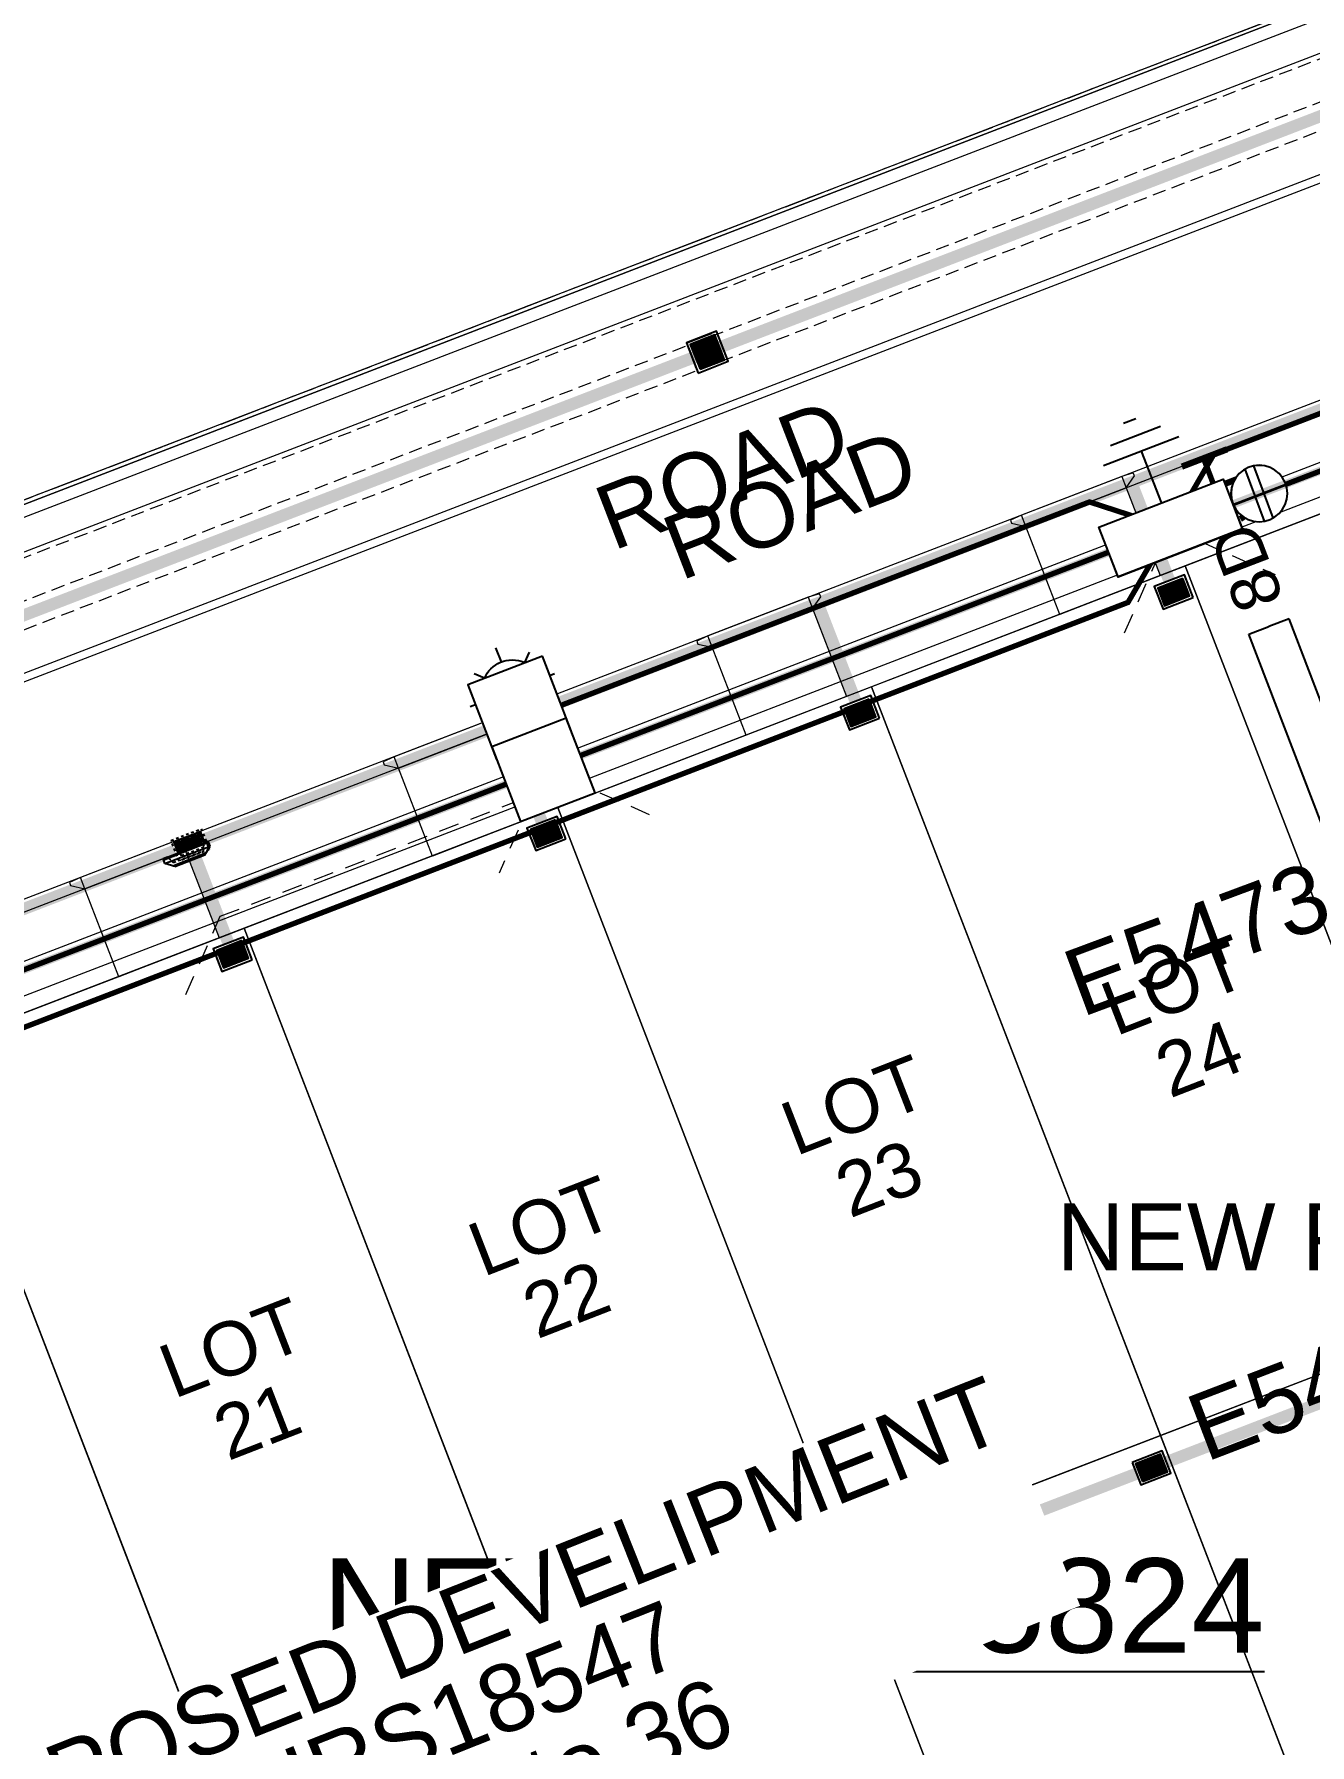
# Model space of a CAD drawing. Header units: metres. Extents: x 310412 to 311596, y 6269899 to 6270937.
# Drawn here: x 310839.2 to 310886.7, y 6270424.1 to 6270487.7 of the extents above; entities that cross this region are included whole.
import ezdxf
from ezdxf.enums import TextEntityAlignment as Align

# ---------------------------------------------------------------- set-up
doc = ezdxf.new("R2010")
doc.units = ezdxf.units.M
for name, pattern in [('A', [0]), ('CENTERX2', [4, 2.5, -0.5, 0.5, -0.5]), ('Dash', [5, 3, -2]), ('DASHED', [0.75, 0.5, -0.25]), ('DASHED2', [1.5, 1, -0.5]), ('IE Trench LV', [6.5, 5, -1.5])]:
    doc.linetypes.add(name, pattern=pattern)
doc.layers.get('0').update_dxf_attribs({"color": 6})
for name, color, linetype in [('_User 1200x900', 7, 'Continuous'), ('_User D-BOB', 7, 'DASHED'), ('_User D-LOT', 1, 'Continuous'), ('_User D-LOTNO', 2, 'Continuous'), ('_User D-PIPE', 154, 'Dash'), ('_User D-PIT', 2, 'Continuous'), ('Equip_HV_NEW', 2, 'Continuous'), ('Equip_LV_NEW', 2, 'Continuous'), ('Equip_SP_SL_NEW', 2, 'Continuous'), ('Mains_LV_NEW_T84', 2, 'Continuous'), ('Mains_LV_New_T94', 2, 'Continuous'), ('Mains_SL_NEW_R6', 2, 'Continuous'), ('Notes', 7, 'Continuous'), ('Notes_HV_MISC', 7, 'Continuous'), ('Notes_LV_MISC', 7, 'Continuous'), ('Notes_SP_MISC', 7, 'Continuous'), ('Services_SP_NEW_UG', 2, 'Continuous'), ('Span_SP_MISC', 7, 'Continuous'), ('SupportsUG_SP_LV_NEW', 2, 'Continuous'), ('SupportsUG_SP_LV_SL_NEW', 2, 'Continuous')]:
    doc.layers.add(name, color=color, linetype=linetype)
for name, color, linetype, lineweight, true_color in [('_User D-FOOTPATH', 7, 'Continuous', 0, 0x969696), ('_User D-LIP', 7, 'Continuous', 0, 0x969696), ('_User D-NKL', 7, 'Continuous', 0, 0x969696), ('_User Driveway', 7, 'Dash', 0, 0x969696), ('_User F-LOT', 7, 'DASHED', 0, 0x969696), ('_User Proposed Development Boundary', 7, 'DASHED', 0, 0x969696), ('_User Stormwater', 7, 'Continuous', 0, 0x969696)]:
    doc.layers.add(name, color=color, linetype=linetype, lineweight=lineweight, true_color=true_color)
for name, color, linetype, lineweight in [('_User D-LOT-INT', 2, 'Continuous', 13), ('Cadastre Developer_SP_NEW', 2, 'Continuous', 5), ('Cadastre Land Parcels_SP_EXT', 9, 'Continuous', 5), ('Trench_SP_NEW', 7, 'Continuous', 70)]:
    doc.layers.add(name, color=color, linetype=linetype, lineweight=lineweight)
for name, color, linetype, plot in [('_User Measure 240 CL', 170, 'Continuous', False), ('_User Measure 240 RL', 174, 'Continuous', False), ('_User Measure 50 CL', 130, 'Continuous', False), ('_User Measure LV VDs', 180, 'Continuous', False), ('_User Measure SL', 52, 'Continuous', False)]:
    doc.layers.add(name, color=color, linetype=linetype, plot=plot)
doc.styles.add('ARIAL', font='arial.ttf', dxfattribs={"height": 2})
doc.styles.add('iecISOCP', font='isocp.shx')
doc.styles.add('IESYMBOL1', font='isocp.shx')
doc.styles.add('POLE_LABEL', font='arial.ttf')
doc.styles.add('SL_LABEL', font='arial.ttf')
doc.styles.get("Standard").update_dxf_attribs({"font": 'arial.ttf'})
doc.styles.add('SWG_LABEL', font='arial.ttf')
doc.styles.add('SWITCH_LABEL', font='arial.ttf', dxfattribs={"height": 2.5})
doc.linetypes.add('Cable 4', pattern='A,5.25,-0.1,["o",Standard,S=2,R=0,X=1.2,Y=-0.7],-4', length=9.35)
doc.linetypes.add('Cable New UG', pattern='A,7,-0.25,["x",Standard,S=2,R=0,X=0.2,Y=-0.8],-2.1', length=9.35)
doc.linetypes.add('IE Trench HV', pattern='A,7,-0.2,["/",Standard,S=3,R=0,X=0,Y=-1.4],-2.5', length=9.7)

# ---------------------------------------------------------------- blocks, each defined once
blk = doc.blocks.new('PILLAR_NEW')
at = {"flags": 9}
for tag, height, p in [('ASSET_NUM', 2.5, (2, 4)), ('STREET_CODE', 0.2, (1.5, 2)), ('OWNED_BY', 0.2, (1.5, 1.8)), ('OPERATED_BY', 0.2, (1.5, 1.6))]:
    blk.add_attdef(tag, text='', height=height, dxfattribs=at).set_placement(p, align=Align.MIDDLE_LEFT)
blk.add_wipeout([(-2.475, 0.99), (2.475, 0.99), (2.475, -0.99), (-2.475, -0.99)])
at = {"lineweight": -3}
blk.add_lwpolyline([(-2.475, 0.99), (2.475, 0.99), (2.475, -0.99), (-2.475, -0.99)], close=True, dxfattribs=at)
for tag, flags, p in [('STATE', 9, (1.5, 1.2)), ('MAINTAINED_BY', 9, (1.5, 1.4)), ('SUPPORT_TYPE', 9, (1.5, 1)), ('USAGE', 9, (1.5, 0.8)), ('LEGEND', 9, (1.5, 0.6)), ('SUBURB', 9, (1.5, 0.2)), ('STREETNAME', 9, (1.5, 0)), ('PARENT', 9, (1.5, 0.4)), ('Z', 1, (1.5, -0.6)), ('LOCATION', 9, (1.5, -0.2)), ('NOTES', 9, (1.5, -0.4))]:
    blk.add_attdef(tag, text='', height=0.2, dxfattribs=dict(flags=flags)).set_placement(p, align=Align.MIDDLE_LEFT)
blk = doc.blocks.new('COLUMN_NEW')
for tag, height, flags, p in [('ASSET_NUM', 2.15, 9, (2, 2)), ('STREETNAME', 0.2, 9, (1.5, -2)), ('LOCATION', 0.2, 9, (1.5, -2.2)), ('NOTES', 0.2, 9, (1.5, -2.4)), ('LABEL_ALIGNMENT', 0.2, 9, (1.5, -2.6)), ('Z', 0.2, 1, (1.5, -2.8))]:
    blk.add_attdef(tag, text='', height=height, dxfattribs=dict(flags=flags)).set_placement(p, align=Align.MIDDLE_LEFT)
blk.add_wipeout([(-1.485, -1.485), (1.485, -1.485), (1.485, 1.485), (-1.485, 1.485)])
at = {"lineweight": -3}
blk.add_lwpolyline([(-1.485, -1.485), (1.485, -1.485), (1.485, 1.485), (-1.485, 1.485)], close=True, dxfattribs=at)
at = {"style": 'POLE_LABEL', "flags": 9}
blk.add_attdef('STRUCTURE_PLANT_NUMBER', text='', height=0.2, dxfattribs=at).set_placement((1.5, 0.242), align=Align.MIDDLE_LEFT)
at = {"flags": 9}
for tag, p in [('STREET_CODE', (1.5, 0)), ('OWNED_BY', (1.5, -0.4)), ('OPERATED_BY', (1.5, -0.6)), ('COLUMN_TYPE', (1.5, -0.2)), ('STATE', (1.5, -1)), ('USAGE', (1.5, -1.2)), ('MAINTAINED_BY', (1.5, -0.8)), ('SUBURB', (1.5, -1.8)), ('LEGEND', (1.5, -1.4)), ('PARENT', (1.5, -1.6))]:
    blk.add_attdef(tag, text='', height=0.2, dxfattribs=at).set_placement(p, align=Align.MIDDLE_LEFT)
blk = doc.blocks.new('600 x 900 G.S.I.P')
at = {"flags": 128}
blk.add_lwpolyline([(0.45, 0.6), (-0.45, 0.6), (-0.45, -0.6), (0.45, -0.6)], close=True, dxfattribs=at)
for points in [[(-0.35, 0.5), (-0.35, -0.5), (0.35, -0.5), (0.35, 0.5)], [(-0.307, 0.49), (-0.307, -0.49), (0.308, -0.49), (0.308, 0.49)]]:
    blk.add_lwpolyline(points, close=True)
at = {"layer": '_User 1200x900', "color": 251}
for p, q in [((-0.307, 0.45), (0.308, 0.45)), ((-0.307, 0.4), (0.308, 0.4)), ((-0.307, 0.35), (0.308, 0.35)), ((-0.307, 0.3), (0.308, 0.3)), ((-0.307, 0.25), (0.308, 0.25)), ((-0.307, 0.2), (0.308, 0.2)), ((-0.307, 0.15), (0.308, 0.15)), ((-0.307, 0.1), (0.308, 0.1)), ((-0.307, 0.05), (0.308, 0.05)), ((-0.307, 0), (0.308, 0)), ((-0.2, -0.49), (-0.2, 0.49)), ((0, -0.49), (0, 0.49)), ((0.2, -0.49), (0.2, 0.49)), ((-0.307, -0.05), (0.308, -0.05)), ((-0.307, -0.1), (0.308, -0.1)), ((-0.307, -0.15), (0.308, -0.15)), ((-0.307, -0.2), (0.308, -0.2)), ((-0.307, -0.25), (0.308, -0.25)), ((-0.307, -0.3), (0.308, -0.3)), ((-0.307, -0.35), (0.308, -0.35)), ((-0.307, -0.4), (0.308, -0.4)), ((-0.307, -0.45), (0.308, -0.45))]:
    blk.add_line(p, q, dxfattribs=at)
blk = doc.blocks.new('900 x 900 G.S.I.P')
at = {"linetype": 'DASHED2'}
for p, q in [((0.6, 0.6), (-0.6, 0.6)), ((-0.6, 0.6), (-0.6, 0.6)), ((-0.45, 0.45), (-0.45, 0.45)), ((0.6, 0.6), (0.6, -0.6)), ((0.6, -0.6), (0.6, -0.6))]:
    blk.add_line(p, q, dxfattribs=at)
at = {"color": 251}
for p, q in [((-0.4525, 0.45), (0.4525, 0.45)), ((-0.4525, 0.4), (0.4525, 0.4)), ((-0.4525, 0.35), (0.4525, 0.35)), ((-0.4525, 0.3), (0.4525, 0.3)), ((-0.4525, 0.25), (0.4525, 0.25)), ((-0.4525, 0.2), (0.4525, 0.2)), ((-0.4525, 0.15), (0.4525, 0.15)), ((-0.4525, 0.1), (0.4525, 0.1)), ((-0.4525, 0.05), (0.4525, 0.05)), ((-0.4525, 0), (0.4525, 0)), ((-0.4, -0.48), (-0.4, 0.48)), ((-0.2, -0.48), (-0.2, 0.48)), ((0, -0.48), (0, 0.48)), ((0.2, -0.48), (0.2, 0.48)), ((0.4, -0.48), (0.4, 0.48)), ((-0.4525, -0.05), (0.4525, -0.05)), ((-0.4525, -0.1), (0.4525, -0.1)), ((-0.4525, -0.15), (0.4525, -0.15)), ((-0.4525, -0.2), (0.4525, -0.2)), ((-0.4525, -0.25), (0.4525, -0.25)), ((-0.4525, -0.3), (0.4525, -0.3)), ((-0.4525, -0.35), (0.4525, -0.35)), ((-0.4525, -0.4), (0.4525, -0.4)), ((-0.4525, -0.45), (0.4525, -0.45))]:
    blk.add_line(p, q, dxfattribs=at)
at = {"color": 251, "linetype": 'DASHED2'}
for p, q in [((0.45, 0.45), (-0.45, 0.45)), ((-0.45, -0.45), (0.45, -0.45))]:
    blk.add_line(p, q, dxfattribs=at)
for points in [[(-0.6, 0.6), (-0.6, -0.6), (0.6, -0.6), (0.6, 0.6)], [(-0.495, 0.49), (-0.495, -0.49), (0.495, -0.49), (0.495, 0.49)], [(-0.4525, 0.48), (-0.4525, -0.48), (0.4525, -0.48), (0.4525, 0.48)]]:
    blk.add_lwpolyline(points, close=True)
blk = doc.blocks.new('G.G.P 1200 EKI Right')
for p, q in [((-0.525, -0.495), (-0.525, 0)), ((-0.525, 0), (0.525, 0)), ((-1.122, -0.45), (-0.944, -0.45)), ((-1.122, -0.645), (-1.122, -0.45)), ((-1.122, -0.495), (0.677, -0.495)), ((-0.944, -0.45), (-0.924, -0.495)), ((-0.5, -0.495), (-0.5, -0.025)), ((-0.5, -0.025), (0.5, -0.025)), ((0.48, -0.495), (0.5, -0.45)), ((0.5, -0.025), (0.5, -0.45)), ((0.5, -0.45), (0.678, -0.45)), ((0.525, 0), (0.525, -0.45)), ((0.678, -0.645), (0.678, -0.45)), ((-1.122, -0.645), (0.678, -0.645)), ((-0.817, -0.875), (-1.122, -0.645)), ((-0.883, -0.825), (0.439, -0.825)), ((-0.817, -0.875), (0.373, -0.875)), ((0.373, -0.875), (0.678, -0.645))]:
    blk.add_line(p, q)
at = {"color": 251, "linetype": 'DASHED2', "ltscale": 0.05}
for p, q in [((-0.924, -0.495), (-0.822, -0.723)), ((0.378, -0.723), (0.48, -0.495)), ((-0.822, -0.723), (0.378, -0.723))]:
    blk.add_line(p, q, dxfattribs=at)
at = {"color": 251}
for p, q in [((-0.441, -0.075), (-0.441, -0.025)), ((-0.441, -0.495), (-0.441, -0.075)), ((-0.379, -0.075), (-0.379, -0.025)), ((-0.379, -0.495), (-0.379, -0.075)), ((-0.316, -0.075), (-0.316, -0.025)), ((-0.316, -0.495), (-0.316, -0.075)), ((-0.254, -0.075), (-0.254, -0.025)), ((-0.254, -0.495), (-0.254, -0.075)), ((-0.191, -0.075), (-0.191, -0.025)), ((-0.191, -0.495), (-0.191, -0.075)), ((-0.129, -0.075), (-0.129, -0.025)), ((-0.129, -0.495), (-0.129, -0.075)), ((-0.066, -0.075), (-0.066, -0.025)), ((-0.066, -0.495), (-0.066, -0.075)), ((-0.004, -0.075), (-0.004, -0.025)), ((-0.004, -0.495), (-0.004, -0.075)), ((0.059, -0.075), (0.059, -0.025)), ((0.059, -0.495), (0.059, -0.075)), ((0.121, -0.075), (0.121, -0.025)), ((0.121, -0.495), (0.121, -0.075)), ((0.184, -0.075), (0.184, -0.025)), ((0.184, -0.495), (0.184, -0.075)), ((0.246, -0.075), (0.246, -0.025)), ((0.246, -0.495), (0.246, -0.075)), ((0.309, -0.075), (0.309, -0.025)), ((0.309, -0.495), (0.309, -0.075)), ((0.371, -0.075), (0.371, -0.025)), ((0.371, -0.495), (0.371, -0.075)), ((0.434, -0.075), (0.434, -0.025)), ((0.434, -0.495), (0.434, -0.075))]:
    blk.add_line(p, q, dxfattribs=at)
at = {"color": 251, "linetype": 'DASHED2', "ltscale": 0.05}
for points in [[(0.6, -0.75), (-0.6, -0.75), (-0.6, 0.075), (0.6, 0.075)], [(0.45, -0.6), (-0.45, -0.6), (-0.45, -0.075), (0.45, -0.075)]]:
    blk.add_lwpolyline(points, close=True, dxfattribs=at)
blk = doc.blocks.new('A$C76594AEE')
at = {"layer": '_User D-PIPE', "const_width": 0.45, "flags": 128}
for points in [[(310864.722, 6270476.094), (310903.808, 6270491.128)], [(310807.502, 6270454.076), (310863.818, 6270475.744)], [(310845.586, 6270457.814), (310892.545, 6270475.882)], [(310881.445, 6270467.418), (310880.026, 6270471.086)], [(310869.779, 6270462.929), (310868.36, 6270466.597)], [(310858.112, 6270458.441), (310856.694, 6270462.109)], [(310787.273, 6270435.376), (310844.466, 6270457.383)], [(310846.446, 6270453.952), (310845.19, 6270457.218)], [(310881.343, 6270434.655), (310891.889, 6270438.712)], [(310869.672, 6270430.165), (310880.223, 6270434.224)], [(310858.01, 6270425.678), (310868.552, 6270429.734)], [(310846.344, 6270421.19), (310856.89, 6270425.247)]]:
    blk.add_lwpolyline(points, dxfattribs=at)
at = {"layer": '_User D-PIT'}
for name, p, rotation in [('900 x 900 G.S.I.P', (310864.266, 6270475.916), 111.3118983126097), ('600 x 900 G.S.I.P', (310881.607, 6270466.998), 291.1433333333334), ('600 x 900 G.S.I.P', (310869.941, 6270462.51), 291.1433333333334), ('600 x 900 G.S.I.P', (310858.275, 6270458.021), 291.1433333333334), ('G.G.P 1200 EKI Right', (310844.905, 6270457.912), 21.14322692616826), ('600 x 900 G.S.I.P', (310846.608, 6270453.532), 291.1433333333334), ('600 x 900 G.S.I.P', (310880.782, 6270434.441), 111.1433333252743), ('600 x 900 G.S.I.P', (310869.111, 6270429.95), 111.1433333252743), ('600 x 900 G.S.I.P', (310857.45, 6270425.463), 111.1433333252743)]:
    blk.add_blockref(name, p, dxfattribs=dict(at, rotation=rotation))
blk = doc.blocks.new('*U57')
for p, q in [((0, 5.718), (0, 6.468)), ((-1.458, 5.676), (-1.061, 5.279)), ((1.459, 5.676), (1.061, 5.278)), ((-2.25, 4.218), (-1.5, 4.218)), ((1.5, 4.218), (2.25, 4.218)), ((-1.459, 2.76), (-1.061, 3.157)), ((0, 0), (0, 2.721)), ((1.458, 2.759), (1.061, 3.157)), ((0, 0), (0, 0))]:
    blk.add_line(p, q)
blk.add_circle((0, 4.218), 1.5)
at = {"style": 'SL_LABEL', "flags": 9}
for tag, height, p in [('ASSET_NUM', 2.5, (2, 2)), ('STREET_CODE', 0.2, (0, -0.2))]:
    blk.add_attdef(tag, text='', height=height, dxfattribs=at).set_placement(p, align=Align.MIDDLE_LEFT)
for tag, p, flags in [('Z', (0, 0), 1), ('OPERATED_BY', (0, -9.607), 9)]:
    blk.add_attdef(tag, p, '', height=0.2, dxfattribs=dict(flags=flags))
for tag, height, flags, p in [('CONSTRUCTED_VOLTAGE', 0.2, 9, (0, -0.4)), ('CONTROL_TYPE', 0.2, 9, (0, -0.6)), ('LANTERN_PURPOSE', 0.2, 9, (0, -0.8)), ('OPERATING_VOLTAGE', 0.2, 9, (0, -1.4)), ('ORIENTATION', 0.2, 9, (0, -1.6)), ('LANTERN_TYPE', 0.2, 9, (0, -1)), ('NO_PHASES', 0.2, 9, (0, -1.2)), ('LNUMBER', 2.5, 8, (1.2, -2.8)), ('OWNED_BY', 0.2, 9, (0, -1.8)), ('STATE', 0.2, 9, (0, -2)), ('CEXIST', 0.2, 9, (0, -2.4)), ('CNEW', 0.2, 9, (0, -2.6)), ('USAGE', 0.2, 9, (0, -2.2)), ('CNUMBER', 0.2, 9, (0, -2.8)), ('CREMOVE', 0.2, 9, (0, -3)), ('CREPLACE', 0.2, 9, (0, -3.2)), ('LKINGHEIGHT', 0.2, 9, (0, -3.4)), ('LBRACKET', 0.2, 9, (0, -3.6)), ('LBRACKETVOCAB', 0.2, 9, (0, -3.8)), ('LCATEGORY', 0.2, 9, (0, -4)), ('LCHARGE1', 0.2, 9, (0, -4.2)), ('LCHARGE1PERCENT', 0.2, 9, (0, -4.4)), ('LCHARGE2', 0.2, 9, (0, -4.6)), ('LCHARGE2PERCENT', 0.2, 9, (0, -4.8)), ('LCHARGE3', 0.2, 9, (0, -5)), ('LCHARGE3PERCENT', 0.2, 9, (0, -5.2)), ('LEXIST', 0.2, 9, (0, -5.4)), ('LLAMP', 0.2, 9, (0, -5.6)), ('LLAMPVOCAB', 0.2, 9, (0, -5.8)), ('LMAST', 0.2, 9, (0, -6)), ('LMASTVOCAB', 0.2, 9, (0, -6.2)), ('LNEW', 0.2, 9, (0, -6.4)), ('LANTNUMBER', 0.2, 9, (0, -6.6)), ('LOUTREACH', 0.2, 9, (0, -7)), ('LOUTREACHVOCAB', 0.2, 9, (0, -7.2)), ('LRATECODE', 0.2, 9, (0, -7.4)), ('LREMOVE', 0.2, 9, (0, -7.6)), ('LREPLACE', 0.2, 9, (0, -7.8)), ('LTYPE', 0.2, 9, (0, -8)), ('LTYPEVOCAB', 0.2, 9, (0, -8.2)), ('LEGEND', 0.2, 9, (0, -8.4)), ('SUBURB', 0.2, 9, (0, -8.6)), ('STREETNAME', 0.2, 9, (0, -8.8)), ('LOCATION', 0.2, 9, (0, -9)), ('NOTES', 0.2, 9, (0, -9.2)), ('MAINTAINED_BY', 0.2, 9, (0, -9.863))]:
    blk.add_attdef(tag, text='', height=height, dxfattribs=dict(flags=flags)).set_placement(p, align=Align.MIDDLE_LEFT)
blk = doc.blocks.new('Earth')
for p, q in [((0, -1.022), (0, 0)), ((0, -3.066), (0, -1.022)), ((-1.5, -3.066), (1.5, -3.066)), ((-1, -3.666), (1, -3.666)), ((-0.25, -4.266), (0.25, -4.266))]:
    blk.add_line(p, q)
blk = doc.blocks.new('*U44')
for tag, flags, p in [('TYPE', 9, (1.5, -2.6)), ('Z', 1, (1.5, -2.8)), ('MAINTAINED_BY', 9, (1.5, -2.2)), ('NUMBER_OF_PHASES', 9, (1.5, -2.4))]:
    blk.add_attdef(tag, text='', height=0.2, dxfattribs=dict(flags=flags)).set_placement(p, align=Align.MIDDLE_LEFT)
blk.add_wipeout([(-1.063, 1.05), (-1.186, 0.908), (-1.291, 0.752), (-1.375, 0.585), (-1.437, 0.408), (-1.477, 0.224), (-1.494, 0.037), (-1.486, -0.15), (-1.456, -0.335), (-1.402, -0.515), (-1.327, -0.687), (-1.23, -0.848), (-1.114, -0.995), (-0.981, -1.127), (-0.832, -1.241), (-0.67, -1.335), (-0.497, -1.409), (-0.317, -1.46), (-0.131, -1.488), (0.057, -1.493), (0.243, -1.474), (0.426, -1.432), (0.602, -1.367), (0.769, -1.281), (0.923, -1.175), (1.063, -1.05), (1.186, -0.908), (1.291, -0.752), (1.375, -0.585), (1.437, -0.408), (1.477, -0.224), (1.494, -0.037), (1.486, 0.15), (1.456, 0.335), (1.402, 0.515), (1.327, 0.687), (1.23, 0.848), (1.114, 0.995), (0.981, 1.127), (0.832, 1.241), (0.67, 1.335), (0.497, 1.409), (0.317, 1.46), (0.131, 1.488), (-0.057, 1.493), (-0.243, 1.474), (-0.426, 1.432), (-0.602, 1.367), (-0.769, 1.281), (-0.923, 1.175)])
for p, q in [((-0.24, -1.481), (-0.26, 1.477)), ((0.26, -1.477), (0.24, 1.481))]:
    blk.add_line(p, q)
blk.add_circle((0, 0), 1.5)
at = {"flags": 9}
for tag, p in [('ACTUAL_STATUS', (1.5, 0)), ('OPERATING_VOLTAGE', (1.5, -0.6)), ('ORIENTATION', (1.5, -0.8)), ('STATE', (1.5, -1)), ('CONSTRUCTED_VOLTAGE', (1.5, -0.2)), ('NO_PHASES', (1.5, -0.4)), ('SWITCH_TYPE', (1.5, -1.2)), ('OWNED_BY', (1.5, -1.8)), ('USAGE', (1.5, -1.4)), ('NOTES', (1.5, -1.6)), ('OPERATED_BY', (1.5, -2))]:
    blk.add_attdef(tag, text='', height=0.2, dxfattribs=at).set_placement(p, align=Align.MIDDLE_LEFT)
blk = doc.blocks.new('SWG_SIE_TRF_NOES_NEW')
for p, q in [((7.008, 0.801), (2.793, 1.949)), ((14.679, 0), (20.536, -0.004))]:
    blk.add_line(p, q)
at = {"linetype": 'DASHED'}
blk.add_lwpolyline([(4.901, 1.375), (4.901, 4.638), (12.609, 4.638)], dxfattribs=at)
for points in [[(2.998, -0.79, 1), (3.002, 0.81, 1)], [(6.998, -0.798, 1), (7.002, 0.801, 1)]]:
    blk.add_lwpolyline(points, format="xyb", close=True)
for points in [[(19.536, -0.753), (20.536, -0.004), (19.536, 0.747)], [(2.2, 0.011), (1.2, 0.011)], [(7.8, 0), (9.453, 0)]]:
    blk.add_lwpolyline(points)
at = {"flags": 1}
blk.add_attdef('Z', (0, 0), '', height=0.2, dxfattribs=at)
at = {"style": 'SWITCH_LABEL', "flags": 9}
blk.add_attdef('STREET_CODE', text='', height=0.2, dxfattribs=at).set_placement((0, -0.2), align=Align.MIDDLE_LEFT)
at = {"flags": 9}
for tag, p in [('ORIENTATION', (0, -0.4)), ('PARENT', (0, -0.6)), ('SUBURB', (0, -1)), ('STREETNAME', (0, -1.2)), ('USAGE', (0, -0.8)), ('LOCATION', (0, -1.4)), ('NOTES', (0, -1.6))]:
    blk.add_attdef(tag, text='', height=0.2, dxfattribs=at).set_placement(p, align=Align.MIDDLE_LEFT)
blk = doc.blocks.new('SWG_FUSE_NEW')
for points in [[(1.151, 0.718), (4.044, -0.706)], [(1.16, -0.715), (4.044, 0.727)]]:
    blk.add_lwpolyline(points)
for centre in [(0.8, -0.001), (4.4, 0.01)]:
    blk.add_circle(centre, 0.8)
blk = doc.blocks.new('SWG_SIE_TRF_NEW')
at = {"linetype": 'CENTERX2'}
blk.add_blockref('SWG_SIE_TRF_NOES_NEW', (0, 0), dxfattribs=at)
at = {"linetype": 'CENTERX2', "rotation": 180}
blk.add_blockref('SWG_FUSE_NEW', (14.679, 0), dxfattribs=at)
at = {"style": 'IESYMBOL1'}
blk.add_text('TRF', height=2.5, rotation=89.98256, dxfattribs=at).set_placement((22.515, -0.055), align=Align.MIDDLE_CENTER)
blk = doc.blocks.new('FAULT_INDIC_SE')
blk.add_circle((0, 0), 2.4)
at = {"insert": (-1.152, 1.002), "char_height": 2, "width": 2.70423, "attachment_point": 1, "style": 'iecISOCP'}
blk.add_mtext('FR', dxfattribs=at)
blk = doc.blocks.new('SWG_SIE_SU_NEW')
blk.add_line((5.808, 0.79), (1.594, 1.938))
at = {"linetype": 'A', "lineweight": 0}
for p, q in [((8.381, 0.659), (8.379, -0.682)), ((8.579, -0.712), (8.581, 0.688)), ((8.781, 0.659), (8.779, -0.683)), ((7.981, 0.347), (7.98, -0.368)), ((8.18, -0.584), (8.181, 0.562)), ((8.98, -0.588), (8.981, 0.564)), ((9.181, 0.351), (9.18, -0.376))]:
    blk.add_line(p, q, dxfattribs=at)
at = {"linetype": 'DASHED'}
blk.add_lwpolyline([(3.701, 1.364), (3.701, 4.733), (7.222, 4.733)], dxfattribs=at)
for points in [[(1.798, -0.802, 1), (1.802, 0.798, 1)], [(5.798, -0.81, 1), (5.802, 0.79, 1)]]:
    blk.add_lwpolyline(points, format="xyb", close=True)
for points in [[(1, 0), (0, 0)], [(6.6, -0.012), (10.1, -0.012)]]:
    blk.add_lwpolyline(points)
at = {"linetype": 'A', "lineweight": 0}
blk.add_circle((8.582, -0.012), 0.7, dxfattribs=at)
at = {"style": 'SWG_LABEL', "flags": 8}
blk.add_attdef('ASSET_NUM', text='', height=2.5, rotation=179.95437, dxfattribs=at).set_placement((-2.4, 0.012), align=Align.MIDDLE_LEFT)
at = {"flags": 1}
blk.add_attdef('Z', (0, 0), '', height=0.2, dxfattribs=at)
at = {"style": 'SWITCH_LABEL', "flags": 9}
blk.add_attdef('STREET_CODE', text='', height=0.2, dxfattribs=at).set_placement((0, 0), align=Align.MIDDLE_LEFT)
at = {"flags": 9}
for tag, p in [('ORIENTATION', (0, -0.2)), ('USAGE', (0, -0.6)), ('PARENT', (0, -0.4)), ('SUBURB', (0, -0.8)), ('STREETNAME', (0, -1)), ('LOCATION', (0, -1.2)), ('NOTES', (0, -1.4))]:
    blk.add_attdef(tag, text='', height=0.2, dxfattribs=at).set_placement(p, align=Align.MIDDLE_LEFT)
blk = doc.blocks.new('SWG_SIE_TRS_ES_1_NEW')
for p, q in [((-6.103, 4.327), (-1.804, 5.547)), ((-6.103, 0.747), (-1.804, 1.966)), ((5.301, -2.29), (7.701, -2.285)), ((5.603, -2.89), (7.403, -2.886)), ((5.904, -3.489), (7.104, -3.486)), ((6.205, -4.088), (6.805, -4.087))]:
    blk.add_line(p, q)
for points in [[(-5.789, 2.759, -1), (-5.793, 4.359, -1)], [(-1.789, 2.767, -1), (-1.793, 4.367, -1)], [(-5.789, -0.821, -1), (-5.793, 0.779, -1)], [(-1.789, -0.813, -1), (-1.793, 0.787, -1)]]:
    blk.add_lwpolyline(points, format="xyb", close=True)
for points in [[(-6.591, 3.558), (-7.891, 3.558)], [(6.501, 3.569), (-0.991, 3.569)], [(6.501, 3.569), (6.501, -2.288)], [(-6.591, -0.023), (-7.891, -0.023)], [(6.501, -0.012), (-0.991, -0.012)]]:
    blk.add_lwpolyline(points)
at = {"flags": 1}
blk.add_attdef('Z', (0, 0), '', height=0.2, dxfattribs=at)
at = {"style": 'SWITCH_LABEL', "flags": 9}
blk.add_attdef('STREET_CODE', text='', height=0.2, dxfattribs=at).set_placement((0, -0.2), align=Align.MIDDLE_LEFT)
at = {"flags": 9}
for tag, p in [('ORIENTATION', (0, -0.4)), ('PARENT', (0, -0.6)), ('SUBURB', (0, -1)), ('STREETNAME', (0, -1.2)), ('USAGE', (0, -0.8)), ('LOCATION', (0, -1.4)), ('NOTES', (0, -1.6)), ('OWNED_BY', (0.012, -1.804)), ('OPERATED_BY', (0.005, -2.026)), ('MAINTAINED_BY', (0.004, -2.233))]:
    blk.add_attdef(tag, text='', height=0.2, dxfattribs=at).set_placement(p, align=Align.MIDDLE_LEFT)
at = {"style": 'SWG_LABEL', "flags": 8}
blk.add_attdef('ASSET_NUM', text='', height=2.5, dxfattribs=at).set_placement((-1.812, -2.264), align=Align.MIDDLE_CENTER)
blk = doc.blocks.new('SWG_SIE_ES_NEW')
for p, q in [((-5.793, 0.779), (-1.793, 1.926)), ((0.012, -1.212), (2.412, -1.207)), ((0.313, -1.811), (2.113, -1.807)), ((0.614, -2.41), (1.814, -2.408)), ((0.915, -3.01), (1.515, -3.008))]:
    blk.add_line(p, q)
for points in [[(-5.789, -0.821, -1), (-5.793, 0.779, -1)], [(-1.789, -0.813, -1), (-1.793, 0.787, -1)]]:
    blk.add_lwpolyline(points, format="xyb", close=True)
for points in [[(-6.591, -0.023), (-7.891, -0.023)], [(-0.991, -0.012), (1.212, -0.012), (1.212, -1.209)]]:
    blk.add_lwpolyline(points)
at = {"flags": 1}
blk.add_attdef('Z', (0, 0), '', height=0.2, dxfattribs=at)
at = {"style": 'SWITCH_LABEL', "flags": 9}
blk.add_attdef('STREET_CODE', text='', height=0.2, dxfattribs=at).set_placement((0, -0.2), align=Align.MIDDLE_LEFT)
at = {"flags": 9}
for tag, p in [('ORIENTATION', (0, -0.4)), ('PARENT', (0, -0.6)), ('SUBURB', (0, -1)), ('STREETNAME', (0, -1.2)), ('USAGE', (0, -0.8)), ('LOCATION', (0, -1.4)), ('NOTES', (0, -1.6))]:
    blk.add_attdef(tag, text='', height=0.2, dxfattribs=at).set_placement(p, align=Align.MIDDLE_LEFT)
at = {"style": 'ARIAL', "flags": 8}
blk.add_attdef('ASSET_NUM', text='', height=2, dxfattribs=at).set_placement((14.296, -5.086), align=Align.MIDDLE_RIGHT)
blk = doc.blocks.new('*U33')
for p, q in [((-1.6, 0), (-1.6, 54.053)), ((-1.6, 54.053), (-0.8, 54.053)), ((0, 54.053), (-0.8, 54.053)), ((0, 0), (0, 54.053)), ((-1.6, 0), (-0.8, 0)), ((0, 0), (-0.8, 0))]:
    blk.add_line(p, q)
at = {"style": 'ARIAL'}
blk.add_attdef('SWG_TYPE', text='', height=1.8, rotation=90, dxfattribs=at).set_placement((-0.8, 54.798), align=Align.MIDDLE_LEFT)
blk.add_attdef('SUB_TYPE', text='', height=1.8, rotation=90, dxfattribs=at).set_placement((-0.8, -0.757), align=Align.MIDDLE_RIGHT)
blk = doc.blocks.new('A$C3078687B')
at = {"layer": 'Equip_HV_NEW', "linetype": 'CENTERX2', "rotation": 201.119498645565}
blk.add_blockref('*U33', (-7.698, 26.572), dxfattribs=at).add_auto_attribs({'SUB_TYPE': 'PS', 'SWG_TYPE': '8DJH'})
at = {"layer": 'Equip_HV_NEW', "linetype": 'CENTERX2'}
ref = blk.add_blockref('SWG_SIE_SU_NEW', (-4.56, 18.449), dxfattribs=dict(at, rotation=201.119498645565))
ref.add_attrib('ASSET_NUM', 'E5471', dxfattribs={"layer": '0', "height": 2.5, "rotation": 201.1195, "style": 'SWG_LABEL'}).set_placement((7.202, 23.256), align=Align.MIDDLE_LEFT)
at = {"layer": 'Equip_HV_NEW', "linetype": 'CENTERX2', "rotation": 291.1194986455651}
blk.add_blockref('FAULT_INDIC_SE', (-11.3, 19.803), dxfattribs=at)
at = {"layer": 'Equip_HV_NEW', "linetype": 'CENTERX2'}
ref = blk.add_blockref('SWG_SIE_ES_NEW', (-9.452, 7.362), dxfattribs=dict(at, rotation=291.1194986455651))
ref.add_attrib('ASSET_NUM', 'E5474', dxfattribs={"layer": '0', "height": 2, "rotation": 111.00107, "style": 'ARIAL'}).set_placement((-16.349, 11.801), align=Align.MIDDLE_RIGHT)
ref = blk.add_blockref('SWG_SIE_TRF_NEW', (3.156, 1.804), dxfattribs=dict(at, rotation=201.119498645565))
ref.add_attrib('ASSET_NUM', 'E5472', dxfattribs={"layer": '0', "height": 2.5, "rotation": 201.1195, "style": 'SWG_LABEL'}).set_placement((15.251, 6.351), align=Align.MIDDLE_LEFT)
ref = blk.add_blockref('SWG_SIE_TRS_ES_1_NEW', (-6.686, -11.338), dxfattribs=dict(at, rotation=291.1194986455651))
ref.add_attrib('ASSET_NUM', 'E5475', dxfattribs={"layer": '0', "height": 2, "rotation": 111.00107, "style": 'SWG_LABEL'}).set_placement((-9.451, -10.463), align=Align.MIDDLE_CENTER)
ref = blk.add_blockref('SWG_SIE_SU_NEW', (8.085, -14.724), dxfattribs=dict(at, rotation=201.119498645565))
ref.add_attrib('ASSET_NUM', 'E5473', dxfattribs={"layer": '0', "height": 2.5, "rotation": 200.59335, "style": 'SWG_LABEL'}).set_placement((19.904, -10.172), align=Align.MIDDLE_LEFT)
ref = blk.add_blockref('SWG_SIE_ES_NEW', (3.192, -25.811), dxfattribs=dict(at, rotation=291.1194986455651))
ref.add_attrib('ASSET_NUM', 'E5476', dxfattribs={"layer": '0', "height": 2, "rotation": 111.00107, "style": 'ARIAL'}).set_placement((-3.493, -21.918), align=Align.MIDDLE_RIGHT)
blk = doc.blocks.new('A$C7FC2678C')
at = {"layer": '_User Driveway', "linetype": 'Continuous'}
for p, q in [((310879.837, 6270470.871), (310876.103, 6270469.435)), ((310876.104, 6270469.435), (310879.837, 6270470.871)), ((310879.837, 6270470.871), (310881.104, 6270467.607)), ((310877.374, 6270466.164), (310876.104, 6270469.435)), ((310881.104, 6270467.607), (310877.374, 6270466.164)), ((310868.17, 6270466.382), (310864.437, 6270464.946)), ((310864.437, 6270464.946), (310868.17, 6270466.382)), ((310868.17, 6270466.382), (310869.438, 6270463.118)), ((310865.707, 6270461.675), (310864.437, 6270464.946)), ((310869.438, 6270463.118), (310865.707, 6270461.675)), ((310856.505, 6270461.891), (310852.772, 6270460.454)), ((310852.772, 6270460.454), (310856.505, 6270461.891)), ((310856.505, 6270461.891), (310857.773, 6270458.626)), ((310854.042, 6270457.183), (310852.772, 6270460.454)), ((310857.773, 6270458.626), (310854.042, 6270457.183)), ((310844.838, 6270457.405), (310841.105, 6270455.969)), ((310841.105, 6270455.969), (310844.838, 6270457.405)), ((310844.838, 6270457.405), (310846.105, 6270454.141)), ((310842.375, 6270452.698), (310841.105, 6270455.969)), ((310846.105, 6270454.141), (310842.375, 6270452.698))]:
    blk.add_line(p, q, dxfattribs=at)
for points in [[(310879.675, 6270471.291), (310879.837, 6270470.871), (310880.149, 6270471.313), (310880.106, 6270471.425), (310879.675, 6270471.291), (310875.942, 6270469.855), (310875.533, 6270469.665), (310875.576, 6270469.553), (310876.103, 6270469.435), (310875.942, 6270469.855)], [(310868.009, 6270466.802), (310868.17, 6270466.382), (310868.483, 6270466.824), (310868.439, 6270466.936), (310868.009, 6270466.802), (310864.275, 6270465.366), (310863.866, 6270465.176), (310863.909, 6270465.064), (310864.437, 6270464.946), (310864.275, 6270465.366)], [(310856.343, 6270462.311), (310856.505, 6270461.891), (310856.817, 6270462.332), (310856.774, 6270462.444), (310856.343, 6270462.311), (310852.61, 6270460.874), (310852.201, 6270460.685), (310852.244, 6270460.573), (310852.772, 6270460.454), (310852.61, 6270460.874)], [(310844.676, 6270457.825), (310844.838, 6270457.405), (310845.15, 6270457.847), (310845.107, 6270457.958), (310844.676, 6270457.825), (310840.943, 6270456.389), (310840.534, 6270456.199), (310840.577, 6270456.087), (310841.105, 6270455.969), (310840.943, 6270456.389)]]:
    blk.add_lwpolyline(points, dxfattribs=at)
blk = doc.blocks.new('A$C64462609')
at = {"layer": '_User D-BOB', "color": 254, "lineweight": 0}
blk.add_line((310765.846, 6270440.191), (310905.393, 6270493.883), dxfattribs=at)
for points in [[(310765.846, 6270440.191), (310767.784, 6270439.33), (310904.532, 6270491.944), (310905.393, 6270493.883)], [(310767.282, 6270436.458), (310768.144, 6270438.397), (310904.891, 6270491.011), (310906.83, 6270490.15)]]:
    blk.add_lwpolyline(points, dxfattribs=at)
at = {"layer": '_User D-FOOTPATH'}
for points in [[(310761.532, 6270440.675), (310762.302, 6270440.334), (310907.859, 6270496.332), (310908.203, 6270497.107)], [(310761.182, 6270439.517), (310762.27, 6270439.035), (310909.15, 6270495.543), (310909.472, 6270496.269)], [(310766.848, 6270424.562), (310767.391, 6270425.785), (310914.27, 6270482.298), (310915.116, 6270481.923)]]:
    blk.add_lwpolyline(points, dxfattribs=at)
blk.add_lwpolyline([(310935.708, 6270424.234), (310790.227, 6270368.04), (310784.6, 6270370.532), (310765.793, 6270419.222), (310768.286, 6270424.844), (310913.841, 6270480.847), (310919.47, 6270478.351), (310938.2, 6270429.861)], close=True, dxfattribs=at)
at = {"layer": '_User D-LIP'}
blk.add_lwpolyline([(310755.03, 6270438.177, 0.359781), (310764.635, 6270434.957), (310766.51, 6270435.679), (310767.39, 6270436.178), (310906.937, 6270489.87), (310907.924, 6270490.089), (310909.782, 6270490.804, 0.359947), (310914.751, 6270499.635, 0.359947)], format="xyb", dxfattribs=at)
blk.add_lwpolyline([(310791.666, 6270365.005), (310936.738, 6270421.04, 0.414214), (310941.289, 6270431.321), (310921.91, 6270481.498, 0.413842), (310911.639, 6270486.054), (310908.419, 6270484.815), (310909.245, 6270482.668), (310770.538, 6270429.3), (310769.712, 6270431.446), (310766.492, 6270430.207, 0.414597), (310761.931, 6270419.923), (310781.385, 6270369.556, 0.414213)], format="xyb", close=True, dxfattribs=at)
at = {"layer": '_User D-LOT', "color": 1, "lineweight": 0, "true_color": 0xfc0307}
blk.add_line((310911.145, 6270498.239), (310671.883, 6270406.182), dxfattribs=at)
at = {"layer": '_User D-LOT-INT', "color": 6, "lineweight": 0}
blk.add_lwpolyline([(310935.26, 6270424.704), (310790.242, 6270368.69), (310785.07, 6270370.98), (310766.442, 6270419.206), (310768.734, 6270424.373), (310913.825, 6270480.198), (310919, 6270477.903), (310937.55, 6270429.876)], close=True, dxfattribs=at)
at = {"layer": '_User D-LOT-INT', "color": 6, "lineweight": 0, "flags": 128}
for points in [[(310882.037, 6270467.967), (310903.488, 6270412.432)], [(310870.371, 6270463.479), (310891.828, 6270407.928)], [(310858.704, 6270458.99), (310880.167, 6270403.424)], [(310847.038, 6270454.501), (310868.507, 6270398.92)], [(310835.372, 6270450.013), (310856.847, 6270394.416)], [(310904.455, 6270444.62), (310799.458, 6270404.222)]]:
    blk.add_lwpolyline(points, dxfattribs=at)
at = {"layer": '_User D-NKL', "flags": 128}
blk.add_lwpolyline([(310764.473, 6270435.377), (310909.62, 6270491.224, 0.356687), (310914.323, 6270499.47, 0.356687)], format="xyb", dxfattribs=at)
at = {"layer": '_User D-NKL'}
blk.add_lwpolyline([(310791.503, 6270365.425), (310936.576, 6270421.46, 0.414214), (310940.869, 6270431.158), (310921.49, 6270481.336, 0.413842), (310911.801, 6270485.634), (310909.001, 6270484.556), (310909.827, 6270482.41), (310770.279, 6270428.718), (310769.453, 6270430.865), (310766.653, 6270429.787, 0.414597), (310762.35, 6270420.085), (310781.805, 6270369.718, 0.414213)], format="xyb", close=True, dxfattribs=at)
at = {"layer": '_User F-LOT', "color": 251, "lineweight": 0, "true_color": 0x636466}
blk.add_lwpolyline([(310757.146, 6270443.273), (310762.319, 6270440.983), (310907.412, 6270496.803), (310909.704, 6270501.97)], dxfattribs=at)
at = {"layer": '_User Proposed Development Boundary', "color": 11, "linetype": 'DASHED', "lineweight": 15, "ltscale": 3, "true_color": 0xf27172, "flags": 128}
blk.add_lwpolyline([(310671.883, 6270406.182), (310911.145, 6270498.239), (310942.883, 6270416.071), (310703.742, 6270323.701), (310671.883, 6270406.182)], dxfattribs=at)
at = {"layer": 'Cadastre Developer_SP_NEW', "color": 2, "flags": 128}
for points in [[(310892.789, 6270440.132), (310904.455, 6270444.62), (310893.703, 6270472.456), (310882.037, 6270467.967)], [(310882.037, 6270467.967), (310870.371, 6270463.479), (310881.122, 6270435.643), (310892.789, 6270440.132)], [(310869.456, 6270431.154), (310881.122, 6270435.643), (310870.371, 6270463.479), (310858.704, 6270458.99)], [(310857.79, 6270426.666), (310869.456, 6270431.154), (310858.704, 6270458.99), (310847.038, 6270454.501)], [(310846.124, 6270422.177), (310857.79, 6270426.666), (310847.038, 6270454.501), (310835.372, 6270450.013)], [(310835.372, 6270450.013), (310823.706, 6270445.524), (310834.457, 6270417.688), (310846.124, 6270422.177)], [(310892.789, 6270440.132), (310881.122, 6270435.643), (310891.828, 6270407.928), (310903.488, 6270412.432)], [(310881.122, 6270435.643), (310869.456, 6270431.154), (310880.167, 6270403.424), (310891.828, 6270407.928)], [(310869.456, 6270431.154), (310857.79, 6270426.666), (310868.507, 6270398.92), (310880.167, 6270403.424)], [(310857.79, 6270426.666), (310846.124, 6270422.177), (310856.847, 6270394.416), (310868.507, 6270398.92)]]:
    blk.add_lwpolyline(points, close=True, dxfattribs=at)
at = {"color": 152, "true_color": 0x2776bb}
blk.add_blockref('A$C7FC2678C', (0, 0), dxfattribs=at)
at = {"layer": '_User D-LOTNO', "color": 0, "style": 'ARIAL'}
for s, p in [('LOT', (310879.446, 6270450.472)), ('24', (310881.461, 6270448.165)), ('LOT', (310867.544, 6270446.015)), ('23', (310869.559, 6270443.708)), ('LOT', (310855.911, 6270441.521)), ('22', (310857.926, 6270439.215)), ('LOT', (310844.416, 6270436.994)), ('21', (310846.431, 6270434.687))]:
    blk.add_text(s, height=2, rotation=21.24089, dxfattribs=at).set_placement(p)

msp = doc.modelspace()

# ---------------------------------------------------------------- block references
at = {"layer": 'Notes'}
msp.add_blockref('A$C64462609', (0, 0), dxfattribs=at)

# ---------------------------------------------------------------- next in the draw order: linework, layer by layer
at = {"layer": '_User Measure LV VDs', "flags": 128}
for points in [[(310930.998, 6270451.013), (310920.175, 6270479.023), (310913.866, 6270481.821), (310881.491, 6270469.382)], [(310881.506, 6270469.388), (310767.615, 6270425.55), (310764.819, 6270419.245), (310770.094, 6270405.59)], [(310881.491, 6270469.382), (310811.504, 6270442.421)], [(310881.475, 6270469.376), (310858.154, 6270460.394)]]:
    msp.add_lwpolyline(points, dxfattribs=at)
at = {"layer": 'Cadastre Land Parcels_SP_EXT', "linetype": 'Continuous'}
for points in [[(310910.986, 6270498.06), (310882.313, 6270572.28), (310733.662, 6270514.861), (310731.409, 6270509.57), (310757.111, 6270443.193), (310762.318, 6270440.779), (310910.986, 6270498.06)], [(310703.872, 6270323.381), (310942.799, 6270415.673), (310910.986, 6270498.06), (310671.978, 6270405.97), (310703.872, 6270323.381)]]:
    msp.add_lwpolyline(points, close=True, dxfattribs=at)
at = {"layer": 'Mains_LV_NEW_T84', "color": 170, "linetype": 'Cable New UG', "ltscale": 0.75, "const_width": 0.2, "flags": 128}
for points in [[(310881.509, 6270469.362), (310913.893, 6270481.809), (310920.175, 6270479.023), (310926.086, 6270463.719), (310920.415, 6270461.487), (310917.972, 6270467.693), (310897.909, 6270459.796), (310901.042, 6270451.727), (310904.875, 6270453.235)], [(310881.506, 6270469.37), (310831.567, 6270450.156), (310767.588, 6270425.488), (310764.819, 6270419.245), (310770.094, 6270405.589)]]:
    msp.add_lwpolyline(points, dxfattribs=at)
at = {"layer": 'Mains_LV_New_T94', "color": 140, "linetype": 'IE Trench HV', "ltscale": 0.5, "const_width": 0.2, "flags": 128}
for points in [[(310881.509, 6270469.362), (310878.476, 6270470.347), (310857.279, 6270462.192)], [(310881.516, 6270469.374), (310879.907, 6270466.612), (310832.285, 6270448.289), (310812.225, 6270440.555)]]:
    msp.add_lwpolyline(points, dxfattribs=at)
at = {"layer": 'Mains_SL_NEW_R6', "linetype": 'Cable 4', "ltscale": 0.5, "const_width": 0.2, "flags": 128}
msp.add_lwpolyline([(310912.464, 6270483.408), (310883.099, 6270472.116), (310881.509, 6270469.362)], dxfattribs=at)
at = {"layer": 'Services_SP_NEW_UG', "color": 170, "linetype": 'Dash', "lineweight": 15, "ltscale": 0.25}
for points in [[(310879.779, 6270465.487), (310881.496, 6270469.367), (310885.376, 6270467.649)], [(310862.112, 6270458.72), (310858.231, 6270460.433), (310856.518, 6270456.551)], [(310844.864, 6270452.032), (310846.148, 6270454.943), (310858.502, 6270459.733)]]:
    msp.add_lwpolyline(points, dxfattribs=at)

# ---------------------------------------------------------------- next in the draw order: block references
at = {"layer": '_User Stormwater'}
msp.add_blockref('A$C76594AEE', (0, 0), dxfattribs=at)
at = {"layer": 'Equip_SP_SL_NEW', "xscale": 0.7500000000000002, "yscale": 0.7500000000000002, "zscale": 0.7500000000000002, "rotation": 21.32272815231007}
msp.add_blockref('*U57', (310858.16, 6270460.405), dxfattribs=at)
at = {"layer": 'Notes_LV_MISC', "rotation": 201.1194986420025}
msp.add_blockref('Earth', (310881.506, 6270469.37), dxfattribs=at)
at = {"layer": 'Span_SP_MISC', "rotation": 179.8425063247099}
msp.add_blockref('A$C3078687B', (310897.611, 6270442.12), dxfattribs=at)

# ---------------------------------------------------------------- next in the draw order: texts
at = {"layer": 'Notes_HV_MISC'}
msp.add_text('%%UNEW PM 35824', height=3.5, dxfattribs=at).set_placement((310849.93, 6270427.575))
at = {"layer": 'Notes_LV_MISC'}
msp.add_text('NEW PM 35824', height=2.5, dxfattribs=at).set_placement((310889.768, 6270443.03), align=Align.MIDDLE_CENTER)
at = {"layer": 'Notes_LV_MISC', "color": 7, "insert": (310791.251, 6270441.627), "char_height": 2.4, "attachment_point": 7, "rotation": 21.12659, "line_spacing_factor": 0.6}
msp.add_mtext('{\\fArial|b0|i0|c0|p39;ELLAND                                                                  ROAD}', dxfattribs=at)
at = {"layer": 'Notes_SP_MISC', "color": 7, "insert": (310793.768, 6270440.514), "char_height": 2.4, "attachment_point": 7, "rotation": 21.12659, "line_spacing_factor": 0.6}
msp.add_mtext('{\\fArial|b0|i0|c0|p39;ELLAND                                                                  ROAD}', dxfattribs=at)

# ---------------------------------------------------------------- next in the draw order: block references
at = {"layer": 'Notes_LV_MISC'}
for name, p, rotation in [('PILLAR_NEW', (310881.496, 6270469.367), 201.1194986445518), ('COLUMN_NEW', (310857.279, 6270462.695), 201.0445728961546)]:
    msp.add_blockref(name, p, dxfattribs=dict(at, rotation=rotation))

# ---------------------------------------------------------------- next in the draw order: texts
at = {"layer": 'Notes', "insert": (310855.178, 6270425.243), "char_height": 2.5, "attachment_point": 5, "rotation": 21.67518, "line_spacing_factor": 0.8, "style": 'ARIAL', "bg_fill": 3, "box_fill_scale": 1.05, "bg_fill_color": 256, "bg_fill_transparency": 0}
msp.add_mtext('PROPOSED DEVELIPMENT\\PURS18547 \\PLOT 1 to 36', dxfattribs=at)

# ---------------------------------------------------------------- next in the draw order: linework, layer by layer
at = {"layer": '_User Measure 240 CL', "color": 152, "true_color": 0x2776bb, "flags": 128}
msp.add_lwpolyline([(310770.095, 6270405.589), (310764.819, 6270419.245), (310767.588, 6270425.488), (310881.532, 6270469.355)], dxfattribs=at)
at = {"layer": '_User Measure 50 CL', "flags": 128}
for points in [[(310881.532, 6270469.355), (310811.381, 6270442.343)], [(310881.532, 6270469.355), (310858.25, 6270460.388)]]:
    msp.add_lwpolyline(points, dxfattribs=at)

# ---------------------------------------------------------------- next in the draw order: block references
at = {"layer": 'Equip_LV_NEW', "xscale": -0.7000000000000001, "yscale": 0.7, "zscale": 0.7, "rotation": 20.67571212715088}
msp.add_blockref('*U44', (310884.787, 6270470.661), dxfattribs=at)

# ---------------------------------------------------------------- next in the draw order: linework, layer by layer
at = {"layer": '_User Measure 240 CL', "color": 152, "true_color": 0x2776bb, "flags": 128}
msp.add_lwpolyline([(310881.496, 6270469.367), (310913.853, 6270481.794), (310920.175, 6270479.023), (310931.192, 6270450.501)], dxfattribs=at)
at = {"layer": '_User Measure 240 RL', "color": 152, "true_color": 0x2776bb, "flags": 128}
msp.add_lwpolyline([(310931.192, 6270450.501), (310920.175, 6270479.023), (310913.866, 6270481.788), (310767.615, 6270425.55), (310764.819, 6270419.245), (310770.094, 6270405.59)], dxfattribs=at)
at = {"layer": '_User Measure SL', "flags": 128}
msp.add_lwpolyline([(310881.527, 6270469.353), (310913.294, 6270481.579), (310913.866, 6270481.821), (310920.175, 6270479.023), (310920.385, 6270478.437)], dxfattribs=at)
at = {"layer": 'Trench_SP_NEW', "color": 5, "linetype": 'IE Trench LV', "ltscale": 0.5, "flags": 128}
msp.add_lwpolyline([(310783.894, 6270369.86, 0.3, 0.3, 0), (310775.765, 6270390.914, 0.3, 0.3, 0), (310764.819, 6270419.245, 0.3, 0.3, 0), (310767.615, 6270425.55, 0.3, 0.3, 0), (310913.866, 6270481.821, 0.3, 0.3, 0), (310920.175, 6270479.023, 0.3, 0.3, 0), (310929.713, 6270454.329, 0, 0, 0)], format="xyseb", dxfattribs=at)

# ---------------------------------------------------------------- next in the draw order: block references
at = {"layer": 'SupportsUG_SP_LV_NEW', "rotation": 201.1194986445518}
msp.add_blockref('PILLAR_NEW', (310881.491, 6270469.382), dxfattribs=at)
at = {"layer": 'SupportsUG_SP_LV_SL_NEW', "rotation": 201.0445728961546}
msp.add_blockref('COLUMN_NEW', (310858.165, 6270460.391), dxfattribs=at)

doc.saveas('drawing.dxf')
